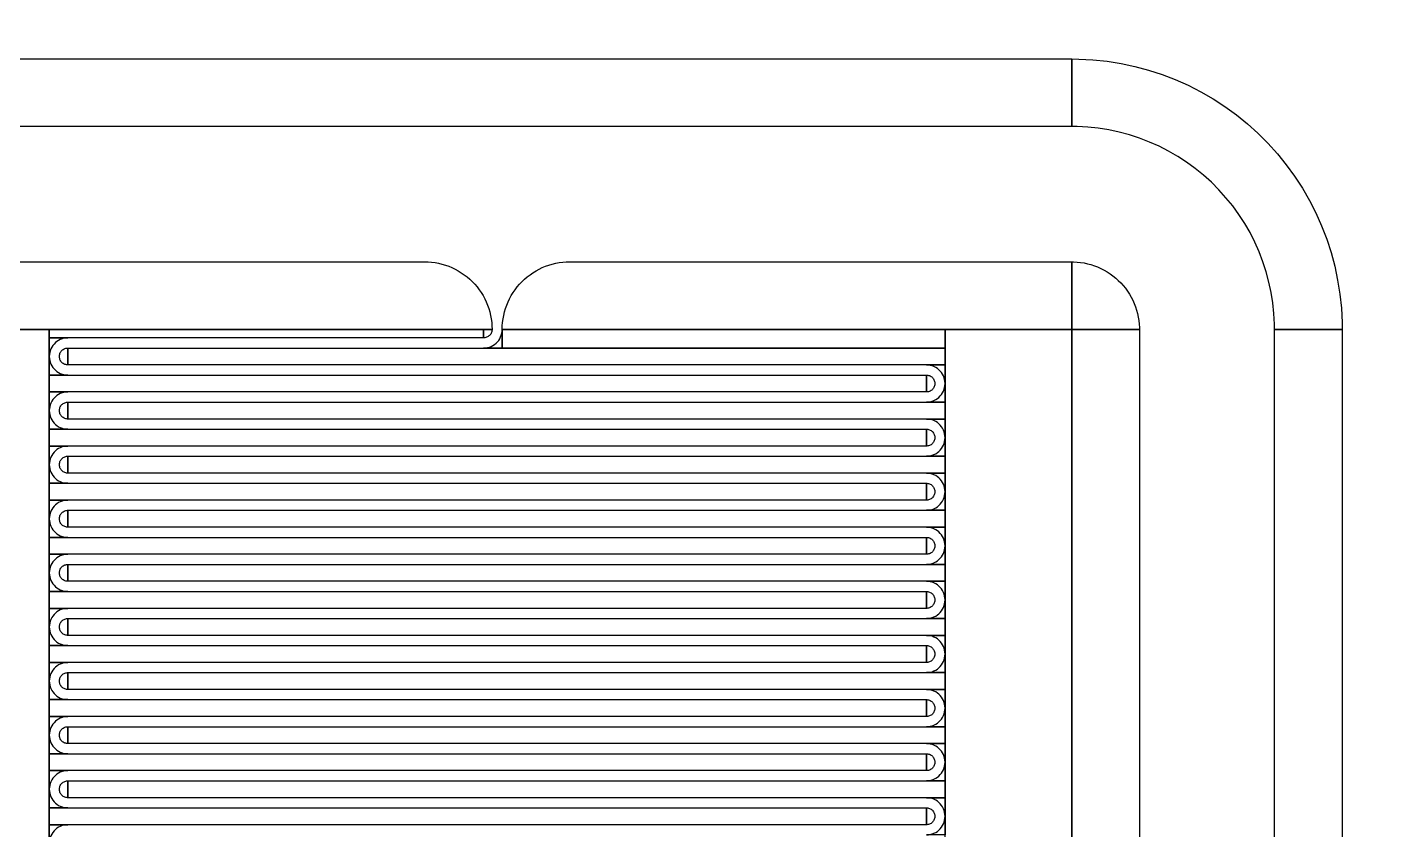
# Model space of a CAD drawing. Extents: x -50000 to 50000, y -50000 to 50000.
# Drawn here: x -19039 to -18637.1, y 39101 to 39338.4 of the extents above; entities that cross this region are included whole.
import ezdxf

# ---------------------------------------------------------------- set-up
doc = ezdxf.new("R2010")
doc.units = 0
doc.layers.add('FRAME', color=14, linetype='CONTINUOUS')
doc.layers.add('XOR', color=5, linetype='CONTINUOUS')

# ---------------------------------------------------------------- blocks, each defined once
blk = doc.blocks.new('CHIP_RESONATOR1')
at = {"layer": 'XOR'}
for points in [[(2430, 3209), (2430, 3229), (2770, 3229), (2770, 3209)], [(2830, 3149), (2829.979, 3150.571), (2829.815, 3153.708), (2829.487, 3156.832), (2828.995, 3159.934), (2828.342, 3163.007), (2827.529, 3166.041), (2826.558, 3169.028), (2825.433, 3171.961), (2824.155, 3174.831), (2822.729, 3177.63), (2821.158, 3180.35), (2819.448, 3182.984), (2817.601, 3185.526), (2815.624, 3187.967), (2813.522, 3190.301), (2811.301, 3192.522), (2808.967, 3194.624), (2806.526, 3196.601), (2803.984, 3198.448), (2801.35, 3200.158), (2798.63, 3201.729), (2795.831, 3203.155), (2792.961, 3204.433), (2790.028, 3205.558), (2787.041, 3206.529), (2784.007, 3207.342), (2780.934, 3207.995), (2777.832, 3208.487), (2774.708, 3208.815), (2771.571, 3208.979), (2770, 3209), (2770, 3229), (2772.094, 3228.973), (2776.277, 3228.753), (2780.442, 3228.316), (2784.579, 3227.66), (2788.676, 3226.79), (2792.721, 3225.706), (2796.705, 3224.411), (2800.615, 3222.91), (2804.441, 3221.207), (2808.173, 3219.305), (2811.8, 3217.211), (2815.312, 3214.93), (2818.701, 3212.468), (2821.956, 3209.832), (2825.068, 3207.03), (2828.03, 3204.068), (2830.832, 3200.956), (2833.468, 3197.701), (2835.93, 3194.312), (2838.211, 3190.8), (2840.305, 3187.173), (2842.207, 3183.441), (2843.91, 3179.615), (2845.411, 3175.705), (2846.706, 3171.721), (2847.79, 3167.676), (2848.66, 3163.579), (2849.316, 3159.442), (2849.753, 3155.277), (2849.973, 3151.094), (2850, 3149)], [(2601.5, 3149), (2601.527, 3150.047), (2601.61, 3151.091), (2601.746, 3152.129), (2601.937, 3153.158), (2602.181, 3154.176), (2602.479, 3155.18), (2602.828, 3156.167), (2603.229, 3157.135), (2603.68, 3158.08), (2604.179, 3159), (2604.727, 3159.893), (2605.32, 3160.756), (2605.957, 3161.586), (2606.637, 3162.383), (2607.358, 3163.142), (2608.117, 3163.863), (2608.914, 3164.543), (2609.744, 3165.18), (2610.607, 3165.773), (2611.5, 3166.321), (2612.42, 3166.82), (2613.365, 3167.271), (2614.333, 3167.672), (2615.32, 3168.021), (2616.324, 3168.319), (2617.342, 3168.563), (2618.371, 3168.754), (2619.409, 3168.89), (2620.453, 3168.973), (2621.5, 3169), (2770, 3169), (2770, 3149)], [(2770, 3149), (2770, 3169), (2770.524, 3168.993), (2771.569, 3168.938), (2772.611, 3168.829), (2773.645, 3168.665), (2774.669, 3168.447), (2775.68, 3168.176), (2776.676, 3167.853), (2777.654, 3167.478), (2778.61, 3167.052), (2779.543, 3166.576), (2780.45, 3166.053), (2781.328, 3165.483), (2782.175, 3164.867), (2782.989, 3164.208), (2783.767, 3163.507), (2784.507, 3162.767), (2785.208, 3161.989), (2785.867, 3161.175), (2786.483, 3160.328), (2787.053, 3159.45), (2787.576, 3158.543), (2788.052, 3157.61), (2788.478, 3156.654), (2788.853, 3155.676), (2789.176, 3154.68), (2789.447, 3153.669), (2789.665, 3152.645), (2789.829, 3151.611), (2789.938, 3150.569), (2789.993, 3149.524), (2790, 3149)], [(2430, 2837), (2430, 3149), (2467.5, 3149), (2467.5, 2837)], [(2467.5, 3146.5), (2467.5, 3149), (2596, 3149), (2596, 3146.5)], [(2596, 3146.5), (2596, 3149), (2598.5, 3149), (2598.497, 3148.869), (2598.469, 3148.609), (2598.415, 3148.353), (2598.334, 3148.104), (2598.228, 3147.865), (2598.097, 3147.638), (2597.943, 3147.427), (2597.768, 3147.232), (2597.573, 3147.057), (2597.362, 3146.903), (2597.135, 3146.772), (2596.896, 3146.666), (2596.647, 3146.585), (2596.391, 3146.531), (2596.131, 3146.503)], [(2596, 3143.5), (2596.575, 3143.53), (2597.144, 3143.62), (2597.7, 3143.769), (2598.237, 3143.975), (2598.75, 3144.237), (2599.233, 3144.55), (2599.68, 3144.913), (2600.087, 3145.32), (2600.45, 3145.767), (2600.763, 3146.25), (2601.025, 3146.763), (2601.231, 3147.3), (2601.38, 3147.856), (2601.47, 3148.425), (2601.5, 3149), (2601.5, 3143.5)], [(2601.5, 3143.5), (2601.5, 3149), (2732.5, 3149), (2732.5, 3143.5)], [(2732.5, 2837), (2732.5, 3149), (2770, 3149), (2770, 2837)], [(2770, 2857), (2770, 3149), (2790, 3149), (2790, 2857)], [(2830, 2857), (2830, 3149), (2850, 3149), (2850, 2857)], [(2467.5, 3141), (2467.5, 3146.5), (2473, 3146.5), (2472.425, 3146.47), (2471.856, 3146.38), (2471.3, 3146.231), (2470.763, 3146.025), (2470.25, 3145.763), (2469.767, 3145.45), (2469.32, 3145.087), (2468.913, 3144.68), (2468.55, 3144.233), (2468.237, 3143.75), (2467.975, 3143.237), (2467.769, 3142.7), (2467.62, 3142.144), (2467.53, 3141.575)], [(2473, 3138.5), (2472.869, 3138.503), (2472.609, 3138.531), (2472.353, 3138.585), (2472.104, 3138.666), (2471.865, 3138.772), (2471.638, 3138.903), (2471.427, 3139.057), (2471.232, 3139.232), (2471.057, 3139.427), (2470.903, 3139.638), (2470.772, 3139.865), (2470.666, 3140.104), (2470.585, 3140.353), (2470.531, 3140.609), (2470.503, 3140.869), (2470.503, 3141.131), (2470.531, 3141.391), (2470.585, 3141.647), (2470.666, 3141.896), (2470.772, 3142.135), (2470.903, 3142.362), (2471.057, 3142.573), (2471.232, 3142.768), (2471.427, 3142.943), (2471.638, 3143.097), (2471.865, 3143.228), (2472.104, 3143.334), (2472.353, 3143.415), (2472.609, 3143.469), (2472.869, 3143.497), (2473, 3143.5)], [(2473, 3138.5), (2473, 3143.5), (2732.5, 3143.5), (2732.5, 3138.5)], [(2467.5, 3135.5), (2467.5, 3141), (2467.53, 3140.425), (2467.62, 3139.856), (2467.769, 3139.3), (2467.975, 3138.763), (2468.237, 3138.25), (2468.55, 3137.767), (2468.913, 3137.32), (2469.32, 3136.913), (2469.767, 3136.55), (2470.25, 3136.237), (2470.763, 3135.975), (2471.3, 3135.769), (2471.856, 3135.62), (2472.425, 3135.53), (2473, 3135.5)], [(2467.5, 3130.5), (2467.5, 3135.5), (2727, 3135.5), (2727, 3130.5)], [(2732.5, 3133), (2732.47, 3133.575), (2732.38, 3134.144), (2732.231, 3134.7), (2732.025, 3135.237), (2731.763, 3135.75), (2731.45, 3136.233), (2731.087, 3136.68), (2730.68, 3137.087), (2730.233, 3137.45), (2729.75, 3137.763), (2729.237, 3138.025), (2728.7, 3138.231), (2728.144, 3138.38), (2727.575, 3138.47), (2727, 3138.5), (2732.5, 3138.5)], [(2727, 3130.5), (2727, 3135.5), (2727.131, 3135.497), (2727.391, 3135.469), (2727.647, 3135.415), (2727.896, 3135.334), (2728.135, 3135.228), (2728.362, 3135.097), (2728.573, 3134.943), (2728.768, 3134.768), (2728.943, 3134.573), (2729.097, 3134.362), (2729.228, 3134.135), (2729.334, 3133.896), (2729.415, 3133.647), (2729.469, 3133.391), (2729.497, 3133.131), (2729.497, 3132.869), (2729.469, 3132.609), (2729.415, 3132.353), (2729.334, 3132.104), (2729.228, 3131.865), (2729.097, 3131.638), (2728.943, 3131.427), (2728.768, 3131.232), (2728.573, 3131.057), (2728.362, 3130.903), (2728.135, 3130.772), (2727.896, 3130.666), (2727.647, 3130.585), (2727.391, 3130.531), (2727.131, 3130.503)], [(2727, 3127.5), (2727.575, 3127.53), (2728.144, 3127.62), (2728.7, 3127.769), (2729.237, 3127.975), (2729.75, 3128.237), (2730.233, 3128.55), (2730.68, 3128.913), (2731.087, 3129.32), (2731.45, 3129.767), (2731.763, 3130.25), (2732.025, 3130.763), (2732.231, 3131.3), (2732.38, 3131.856), (2732.47, 3132.425), (2732.5, 3133), (2732.5, 3127.5)], [(2467.5, 3125), (2467.5, 3130.5), (2473, 3130.5), (2472.425, 3130.47), (2471.856, 3130.38), (2471.3, 3130.231), (2470.763, 3130.025), (2470.25, 3129.763), (2469.767, 3129.45), (2469.32, 3129.087), (2468.913, 3128.68), (2468.55, 3128.233), (2468.237, 3127.75), (2467.975, 3127.237), (2467.769, 3126.7), (2467.62, 3126.144), (2467.53, 3125.575)], [(2473, 3122.5), (2472.869, 3122.503), (2472.609, 3122.531), (2472.353, 3122.585), (2472.104, 3122.666), (2471.865, 3122.772), (2471.638, 3122.903), (2471.427, 3123.057), (2471.232, 3123.232), (2471.057, 3123.427), (2470.903, 3123.638), (2470.772, 3123.865), (2470.666, 3124.104), (2470.585, 3124.353), (2470.531, 3124.609), (2470.503, 3124.869), (2470.503, 3125.131), (2470.531, 3125.391), (2470.585, 3125.647), (2470.666, 3125.896), (2470.772, 3126.135), (2470.903, 3126.362), (2471.057, 3126.573), (2471.232, 3126.768), (2471.427, 3126.943), (2471.638, 3127.097), (2471.865, 3127.228), (2472.104, 3127.334), (2472.353, 3127.415), (2472.609, 3127.469), (2472.869, 3127.497), (2473, 3127.5)], [(2473, 3122.5), (2473, 3127.5), (2732.5, 3127.5), (2732.5, 3122.5)], [(2467.5, 3119.5), (2467.5, 3125), (2467.53, 3124.425), (2467.62, 3123.856), (2467.769, 3123.3), (2467.975, 3122.763), (2468.237, 3122.25), (2468.55, 3121.767), (2468.913, 3121.32), (2469.32, 3120.913), (2469.767, 3120.55), (2470.25, 3120.237), (2470.763, 3119.975), (2471.3, 3119.769), (2471.856, 3119.62), (2472.425, 3119.53), (2473, 3119.5)], [(2467.5, 3114.5), (2467.5, 3119.5), (2727, 3119.5), (2727, 3114.5)], [(2732.5, 3117), (2732.47, 3117.575), (2732.38, 3118.144), (2732.231, 3118.7), (2732.025, 3119.237), (2731.763, 3119.75), (2731.45, 3120.233), (2731.087, 3120.68), (2730.68, 3121.087), (2730.233, 3121.45), (2729.75, 3121.763), (2729.237, 3122.025), (2728.7, 3122.231), (2728.144, 3122.38), (2727.575, 3122.47), (2727, 3122.5), (2732.5, 3122.5)], [(2727, 3114.5), (2727, 3119.5), (2727.131, 3119.497), (2727.391, 3119.469), (2727.647, 3119.415), (2727.896, 3119.334), (2728.135, 3119.228), (2728.362, 3119.097), (2728.573, 3118.943), (2728.768, 3118.768), (2728.943, 3118.573), (2729.097, 3118.362), (2729.228, 3118.135), (2729.334, 3117.896), (2729.415, 3117.647), (2729.469, 3117.391), (2729.497, 3117.131), (2729.497, 3116.869), (2729.469, 3116.609), (2729.415, 3116.353), (2729.334, 3116.104), (2729.228, 3115.865), (2729.097, 3115.638), (2728.943, 3115.427), (2728.768, 3115.232), (2728.573, 3115.057), (2728.362, 3114.903), (2728.135, 3114.772), (2727.896, 3114.666), (2727.647, 3114.585), (2727.391, 3114.531), (2727.131, 3114.503)], [(2727, 3111.5), (2727.575, 3111.53), (2728.144, 3111.62), (2728.7, 3111.769), (2729.237, 3111.975), (2729.75, 3112.237), (2730.233, 3112.55), (2730.68, 3112.913), (2731.087, 3113.32), (2731.45, 3113.767), (2731.763, 3114.25), (2732.025, 3114.763), (2732.231, 3115.3), (2732.38, 3115.856), (2732.47, 3116.425), (2732.5, 3117), (2732.5, 3111.5)], [(2467.5, 3109), (2467.5, 3114.5), (2473, 3114.5), (2472.425, 3114.47), (2471.856, 3114.38), (2471.3, 3114.231), (2470.763, 3114.025), (2470.25, 3113.763), (2469.767, 3113.45), (2469.32, 3113.087), (2468.913, 3112.68), (2468.55, 3112.233), (2468.237, 3111.75), (2467.975, 3111.237), (2467.769, 3110.7), (2467.62, 3110.144), (2467.53, 3109.575)], [(2473, 3106.5), (2472.869, 3106.503), (2472.609, 3106.531), (2472.353, 3106.585), (2472.104, 3106.666), (2471.865, 3106.772), (2471.638, 3106.903), (2471.427, 3107.057), (2471.232, 3107.232), (2471.057, 3107.427), (2470.903, 3107.638), (2470.772, 3107.865), (2470.666, 3108.104), (2470.585, 3108.353), (2470.531, 3108.609), (2470.503, 3108.869), (2470.503, 3109.131), (2470.531, 3109.391), (2470.585, 3109.647), (2470.666, 3109.896), (2470.772, 3110.135), (2470.903, 3110.362), (2471.057, 3110.573), (2471.232, 3110.768), (2471.427, 3110.943), (2471.638, 3111.097), (2471.865, 3111.228), (2472.104, 3111.334), (2472.353, 3111.415), (2472.609, 3111.469), (2472.869, 3111.497), (2473, 3111.5)], [(2473, 3106.5), (2473, 3111.5), (2732.5, 3111.5), (2732.5, 3106.5)], [(2467.5, 3103.5), (2467.5, 3109), (2467.53, 3108.425), (2467.62, 3107.856), (2467.769, 3107.3), (2467.975, 3106.763), (2468.237, 3106.25), (2468.55, 3105.767), (2468.913, 3105.32), (2469.32, 3104.913), (2469.767, 3104.55), (2470.25, 3104.237), (2470.763, 3103.975), (2471.3, 3103.769), (2471.856, 3103.62), (2472.425, 3103.53), (2473, 3103.5)], [(2467.5, 3098.5), (2467.5, 3103.5), (2727, 3103.5), (2727, 3098.5)], [(2732.5, 3101), (2732.47, 3101.575), (2732.38, 3102.144), (2732.231, 3102.7), (2732.025, 3103.237), (2731.763, 3103.75), (2731.45, 3104.233), (2731.087, 3104.68), (2730.68, 3105.087), (2730.233, 3105.45), (2729.75, 3105.763), (2729.237, 3106.025), (2728.7, 3106.231), (2728.144, 3106.38), (2727.575, 3106.47), (2727, 3106.5), (2732.5, 3106.5)], [(2727, 3098.5), (2727, 3103.5), (2727.131, 3103.497), (2727.391, 3103.469), (2727.647, 3103.415), (2727.896, 3103.334), (2728.135, 3103.228), (2728.362, 3103.097), (2728.573, 3102.943), (2728.768, 3102.768), (2728.943, 3102.573), (2729.097, 3102.362), (2729.228, 3102.135), (2729.334, 3101.896), (2729.415, 3101.647), (2729.469, 3101.391), (2729.497, 3101.131), (2729.497, 3100.869), (2729.469, 3100.609), (2729.415, 3100.353), (2729.334, 3100.104), (2729.228, 3099.865), (2729.097, 3099.638), (2728.943, 3099.427), (2728.768, 3099.232), (2728.573, 3099.057), (2728.362, 3098.903), (2728.135, 3098.772), (2727.896, 3098.666), (2727.647, 3098.585), (2727.391, 3098.531), (2727.131, 3098.503)], [(2727, 3095.5), (2727.575, 3095.53), (2728.144, 3095.62), (2728.7, 3095.769), (2729.237, 3095.975), (2729.75, 3096.237), (2730.233, 3096.55), (2730.68, 3096.913), (2731.087, 3097.32), (2731.45, 3097.767), (2731.763, 3098.25), (2732.025, 3098.763), (2732.231, 3099.3), (2732.38, 3099.856), (2732.47, 3100.425), (2732.5, 3101), (2732.5, 3095.5)], [(2467.5, 3093), (2467.5, 3098.5), (2473, 3098.5), (2472.425, 3098.47), (2471.856, 3098.38), (2471.3, 3098.231), (2470.763, 3098.025), (2470.25, 3097.763), (2469.767, 3097.45), (2469.32, 3097.087), (2468.913, 3096.68), (2468.55, 3096.233), (2468.237, 3095.75), (2467.975, 3095.237), (2467.769, 3094.7), (2467.62, 3094.144), (2467.53, 3093.575)], [(2473, 3090.5), (2472.869, 3090.503), (2472.609, 3090.531), (2472.353, 3090.585), (2472.104, 3090.666), (2471.865, 3090.772), (2471.638, 3090.903), (2471.427, 3091.057), (2471.232, 3091.232), (2471.057, 3091.427), (2470.903, 3091.638), (2470.772, 3091.865), (2470.666, 3092.104), (2470.585, 3092.353), (2470.531, 3092.609), (2470.503, 3092.869), (2470.503, 3093.131), (2470.531, 3093.391), (2470.585, 3093.647), (2470.666, 3093.896), (2470.772, 3094.135), (2470.903, 3094.362), (2471.057, 3094.573), (2471.232, 3094.768), (2471.427, 3094.943), (2471.638, 3095.097), (2471.865, 3095.228), (2472.104, 3095.334), (2472.353, 3095.415), (2472.609, 3095.469), (2472.869, 3095.497), (2473, 3095.5)], [(2473, 3090.5), (2473, 3095.5), (2732.5, 3095.5), (2732.5, 3090.5)], [(2467.5, 3087.5), (2467.5, 3093), (2467.53, 3092.425), (2467.62, 3091.856), (2467.769, 3091.3), (2467.975, 3090.763), (2468.237, 3090.25), (2468.55, 3089.767), (2468.913, 3089.32), (2469.32, 3088.913), (2469.767, 3088.55), (2470.25, 3088.237), (2470.763, 3087.975), (2471.3, 3087.769), (2471.856, 3087.62), (2472.425, 3087.53), (2473, 3087.5)], [(2467.5, 3082.5), (2467.5, 3087.5), (2727, 3087.5), (2727, 3082.5)], [(2732.5, 3085), (2732.47, 3085.575), (2732.38, 3086.144), (2732.231, 3086.7), (2732.025, 3087.237), (2731.763, 3087.75), (2731.45, 3088.233), (2731.087, 3088.68), (2730.68, 3089.087), (2730.233, 3089.45), (2729.75, 3089.763), (2729.237, 3090.025), (2728.7, 3090.231), (2728.144, 3090.38), (2727.575, 3090.47), (2727, 3090.5), (2732.5, 3090.5)], [(2727, 3082.5), (2727, 3087.5), (2727.131, 3087.497), (2727.391, 3087.469), (2727.647, 3087.415), (2727.896, 3087.334), (2728.135, 3087.228), (2728.362, 3087.097), (2728.573, 3086.943), (2728.768, 3086.768), (2728.943, 3086.573), (2729.097, 3086.362), (2729.228, 3086.135), (2729.334, 3085.896), (2729.415, 3085.647), (2729.469, 3085.391), (2729.497, 3085.131), (2729.497, 3084.869), (2729.469, 3084.609), (2729.415, 3084.353), (2729.334, 3084.104), (2729.228, 3083.865), (2729.097, 3083.638), (2728.943, 3083.427), (2728.768, 3083.232), (2728.573, 3083.057), (2728.362, 3082.903), (2728.135, 3082.772), (2727.896, 3082.666), (2727.647, 3082.585), (2727.391, 3082.531), (2727.131, 3082.503)], [(2727, 3079.5), (2727.575, 3079.53), (2728.144, 3079.62), (2728.7, 3079.769), (2729.237, 3079.975), (2729.75, 3080.237), (2730.233, 3080.55), (2730.68, 3080.913), (2731.087, 3081.32), (2731.45, 3081.767), (2731.763, 3082.25), (2732.025, 3082.763), (2732.231, 3083.3), (2732.38, 3083.856), (2732.47, 3084.425), (2732.5, 3085), (2732.5, 3079.5)], [(2467.5, 3077), (2467.5, 3082.5), (2473, 3082.5), (2472.425, 3082.47), (2471.856, 3082.38), (2471.3, 3082.231), (2470.763, 3082.025), (2470.25, 3081.763), (2469.767, 3081.45), (2469.32, 3081.087), (2468.913, 3080.68), (2468.55, 3080.233), (2468.237, 3079.75), (2467.975, 3079.237), (2467.769, 3078.7), (2467.62, 3078.144), (2467.53, 3077.575)], [(2473, 3074.5), (2472.869, 3074.503), (2472.609, 3074.531), (2472.353, 3074.585), (2472.104, 3074.666), (2471.865, 3074.772), (2471.638, 3074.903), (2471.427, 3075.057), (2471.232, 3075.232), (2471.057, 3075.427), (2470.903, 3075.638), (2470.772, 3075.865), (2470.666, 3076.104), (2470.585, 3076.353), (2470.531, 3076.609), (2470.503, 3076.869), (2470.503, 3077.131), (2470.531, 3077.391), (2470.585, 3077.647), (2470.666, 3077.896), (2470.772, 3078.135), (2470.903, 3078.362), (2471.057, 3078.573), (2471.232, 3078.768), (2471.427, 3078.943), (2471.638, 3079.097), (2471.865, 3079.228), (2472.104, 3079.334), (2472.353, 3079.415), (2472.609, 3079.469), (2472.869, 3079.497), (2473, 3079.5)], [(2473, 3074.5), (2473, 3079.5), (2732.5, 3079.5), (2732.5, 3074.5)], [(2467.5, 3071.5), (2467.5, 3077), (2467.53, 3076.425), (2467.62, 3075.856), (2467.769, 3075.3), (2467.975, 3074.763), (2468.237, 3074.25), (2468.55, 3073.767), (2468.913, 3073.32), (2469.32, 3072.913), (2469.767, 3072.55), (2470.25, 3072.237), (2470.763, 3071.975), (2471.3, 3071.769), (2471.856, 3071.62), (2472.425, 3071.53), (2473, 3071.5)], [(2467.5, 3066.5), (2467.5, 3071.5), (2727, 3071.5), (2727, 3066.5)], [(2732.5, 3069), (2732.47, 3069.575), (2732.38, 3070.144), (2732.231, 3070.7), (2732.025, 3071.237), (2731.763, 3071.75), (2731.45, 3072.233), (2731.087, 3072.68), (2730.68, 3073.087), (2730.233, 3073.45), (2729.75, 3073.763), (2729.237, 3074.025), (2728.7, 3074.231), (2728.144, 3074.38), (2727.575, 3074.47), (2727, 3074.5), (2732.5, 3074.5)], [(2727, 3066.5), (2727, 3071.5), (2727.131, 3071.497), (2727.391, 3071.469), (2727.647, 3071.415), (2727.896, 3071.334), (2728.135, 3071.228), (2728.362, 3071.097), (2728.573, 3070.943), (2728.768, 3070.768), (2728.943, 3070.573), (2729.097, 3070.362), (2729.228, 3070.135), (2729.334, 3069.896), (2729.415, 3069.647), (2729.469, 3069.391), (2729.497, 3069.131), (2729.497, 3068.869), (2729.469, 3068.609), (2729.415, 3068.353), (2729.334, 3068.104), (2729.228, 3067.865), (2729.097, 3067.638), (2728.943, 3067.427), (2728.768, 3067.232), (2728.573, 3067.057), (2728.362, 3066.903), (2728.135, 3066.772), (2727.896, 3066.666), (2727.647, 3066.585), (2727.391, 3066.531), (2727.131, 3066.503)], [(2727, 3063.5), (2727.575, 3063.53), (2728.144, 3063.62), (2728.7, 3063.769), (2729.237, 3063.975), (2729.75, 3064.237), (2730.233, 3064.55), (2730.68, 3064.913), (2731.087, 3065.32), (2731.45, 3065.767), (2731.763, 3066.25), (2732.025, 3066.763), (2732.231, 3067.3), (2732.38, 3067.856), (2732.47, 3068.425), (2732.5, 3069), (2732.5, 3063.5)], [(2467.5, 3061), (2467.5, 3066.5), (2473, 3066.5), (2472.425, 3066.47), (2471.856, 3066.38), (2471.3, 3066.231), (2470.763, 3066.025), (2470.25, 3065.763), (2469.767, 3065.45), (2469.32, 3065.087), (2468.913, 3064.68), (2468.55, 3064.233), (2468.237, 3063.75), (2467.975, 3063.237), (2467.769, 3062.7), (2467.62, 3062.144), (2467.53, 3061.575)], [(2473, 3058.5), (2472.869, 3058.503), (2472.609, 3058.531), (2472.353, 3058.585), (2472.104, 3058.666), (2471.865, 3058.772), (2471.638, 3058.903), (2471.427, 3059.057), (2471.232, 3059.232), (2471.057, 3059.427), (2470.903, 3059.638), (2470.772, 3059.865), (2470.666, 3060.104), (2470.585, 3060.353), (2470.531, 3060.609), (2470.503, 3060.869), (2470.503, 3061.131), (2470.531, 3061.391), (2470.585, 3061.647), (2470.666, 3061.896), (2470.772, 3062.135), (2470.903, 3062.362), (2471.057, 3062.573), (2471.232, 3062.768), (2471.427, 3062.943), (2471.638, 3063.097), (2471.865, 3063.228), (2472.104, 3063.334), (2472.353, 3063.415), (2472.609, 3063.469), (2472.869, 3063.497), (2473, 3063.5)], [(2473, 3058.5), (2473, 3063.5), (2732.5, 3063.5), (2732.5, 3058.5)], [(2467.5, 3055.5), (2467.5, 3061), (2467.53, 3060.425), (2467.62, 3059.856), (2467.769, 3059.3), (2467.975, 3058.763), (2468.237, 3058.25), (2468.55, 3057.767), (2468.913, 3057.32), (2469.32, 3056.913), (2469.767, 3056.55), (2470.25, 3056.237), (2470.763, 3055.975), (2471.3, 3055.769), (2471.856, 3055.62), (2472.425, 3055.53), (2473, 3055.5)], [(2467.5, 3050.5), (2467.5, 3055.5), (2727, 3055.5), (2727, 3050.5)], [(2732.5, 3053), (2732.47, 3053.575), (2732.38, 3054.144), (2732.231, 3054.7), (2732.025, 3055.237), (2731.763, 3055.75), (2731.45, 3056.233), (2731.087, 3056.68), (2730.68, 3057.087), (2730.233, 3057.45), (2729.75, 3057.763), (2729.237, 3058.025), (2728.7, 3058.231), (2728.144, 3058.38), (2727.575, 3058.47), (2727, 3058.5), (2732.5, 3058.5)], [(2727, 3050.5), (2727, 3055.5), (2727.131, 3055.497), (2727.391, 3055.469), (2727.647, 3055.415), (2727.896, 3055.334), (2728.135, 3055.228), (2728.362, 3055.097), (2728.573, 3054.943), (2728.768, 3054.768), (2728.943, 3054.573), (2729.097, 3054.362), (2729.228, 3054.135), (2729.334, 3053.896), (2729.415, 3053.647), (2729.469, 3053.391), (2729.497, 3053.131), (2729.497, 3052.869), (2729.469, 3052.609), (2729.415, 3052.353), (2729.334, 3052.104), (2729.228, 3051.865), (2729.097, 3051.638), (2728.943, 3051.427), (2728.768, 3051.232), (2728.573, 3051.057), (2728.362, 3050.903), (2728.135, 3050.772), (2727.896, 3050.666), (2727.647, 3050.585), (2727.391, 3050.531), (2727.131, 3050.503)], [(2727, 3047.5), (2727.575, 3047.53), (2728.144, 3047.62), (2728.7, 3047.769), (2729.237, 3047.975), (2729.75, 3048.237), (2730.233, 3048.55), (2730.68, 3048.913), (2731.087, 3049.32), (2731.45, 3049.767), (2731.763, 3050.25), (2732.025, 3050.763), (2732.231, 3051.3), (2732.38, 3051.856), (2732.47, 3052.425), (2732.5, 3053), (2732.5, 3047.5)], [(2467.5, 3045), (2467.5, 3050.5), (2473, 3050.5), (2472.425, 3050.47), (2471.856, 3050.38), (2471.3, 3050.231), (2470.763, 3050.025), (2470.25, 3049.763), (2469.767, 3049.45), (2469.32, 3049.087), (2468.913, 3048.68), (2468.55, 3048.233), (2468.237, 3047.75), (2467.975, 3047.237), (2467.769, 3046.7), (2467.62, 3046.144), (2467.53, 3045.575)], [(2473, 3042.5), (2472.869, 3042.503), (2472.609, 3042.531), (2472.353, 3042.585), (2472.104, 3042.666), (2471.865, 3042.772), (2471.638, 3042.903), (2471.427, 3043.057), (2471.232, 3043.232), (2471.057, 3043.427), (2470.903, 3043.638), (2470.772, 3043.865), (2470.666, 3044.104), (2470.585, 3044.353), (2470.531, 3044.609), (2470.503, 3044.869), (2470.503, 3045.131), (2470.531, 3045.391), (2470.585, 3045.647), (2470.666, 3045.896), (2470.772, 3046.135), (2470.903, 3046.362), (2471.057, 3046.573), (2471.232, 3046.768), (2471.427, 3046.943), (2471.638, 3047.097), (2471.865, 3047.228), (2472.104, 3047.334), (2472.353, 3047.415), (2472.609, 3047.469), (2472.869, 3047.497), (2473, 3047.5)], [(2473, 3042.5), (2473, 3047.5), (2732.5, 3047.5), (2732.5, 3042.5)], [(2467.5, 3039.5), (2467.5, 3045), (2467.53, 3044.425), (2467.62, 3043.856), (2467.769, 3043.3), (2467.975, 3042.763), (2468.237, 3042.25), (2468.55, 3041.767), (2468.913, 3041.32), (2469.32, 3040.913), (2469.767, 3040.55), (2470.25, 3040.237), (2470.763, 3039.975), (2471.3, 3039.769), (2471.856, 3039.62), (2472.425, 3039.53), (2473, 3039.5)], [(2467.5, 3034.5), (2467.5, 3039.5), (2727, 3039.5), (2727, 3034.5)], [(2732.5, 3037), (2732.47, 3037.575), (2732.38, 3038.144), (2732.231, 3038.7), (2732.025, 3039.237), (2731.763, 3039.75), (2731.45, 3040.233), (2731.087, 3040.68), (2730.68, 3041.087), (2730.233, 3041.45), (2729.75, 3041.763), (2729.237, 3042.025), (2728.7, 3042.231), (2728.144, 3042.38), (2727.575, 3042.47), (2727, 3042.5), (2732.5, 3042.5)], [(2727, 3034.5), (2727, 3039.5), (2727.131, 3039.497), (2727.391, 3039.469), (2727.647, 3039.415), (2727.896, 3039.334), (2728.135, 3039.228), (2728.362, 3039.097), (2728.573, 3038.943), (2728.768, 3038.768), (2728.943, 3038.573), (2729.097, 3038.362), (2729.228, 3038.135), (2729.334, 3037.896), (2729.415, 3037.647), (2729.469, 3037.391), (2729.497, 3037.131), (2729.497, 3036.869), (2729.469, 3036.609), (2729.415, 3036.353), (2729.334, 3036.104), (2729.228, 3035.865), (2729.097, 3035.638), (2728.943, 3035.427), (2728.768, 3035.232), (2728.573, 3035.057), (2728.362, 3034.903), (2728.135, 3034.772), (2727.896, 3034.666), (2727.647, 3034.585), (2727.391, 3034.531), (2727.131, 3034.503)], [(2727, 3031.5), (2727.575, 3031.53), (2728.144, 3031.62), (2728.7, 3031.769), (2729.237, 3031.975), (2729.75, 3032.237), (2730.233, 3032.55), (2730.68, 3032.913), (2731.087, 3033.32), (2731.45, 3033.767), (2731.763, 3034.25), (2732.025, 3034.763), (2732.231, 3035.3), (2732.38, 3035.856), (2732.47, 3036.425), (2732.5, 3037), (2732.5, 3031.5)], [(2467.5, 3029), (2467.5, 3034.5), (2473, 3034.5), (2472.425, 3034.47), (2471.856, 3034.38), (2471.3, 3034.231), (2470.763, 3034.025), (2470.25, 3033.763), (2469.767, 3033.45), (2469.32, 3033.087), (2468.913, 3032.68), (2468.55, 3032.233), (2468.237, 3031.75), (2467.975, 3031.237), (2467.769, 3030.7), (2467.62, 3030.144), (2467.53, 3029.575)], [(2473, 3026.5), (2472.869, 3026.503), (2472.609, 3026.531), (2472.353, 3026.585), (2472.104, 3026.666), (2471.865, 3026.772), (2471.638, 3026.903), (2471.427, 3027.057), (2471.232, 3027.232), (2471.057, 3027.427), (2470.903, 3027.638), (2470.772, 3027.865), (2470.666, 3028.104), (2470.585, 3028.353), (2470.531, 3028.609), (2470.503, 3028.869), (2470.503, 3029.131), (2470.531, 3029.391), (2470.585, 3029.647), (2470.666, 3029.896), (2470.772, 3030.135), (2470.903, 3030.362), (2471.057, 3030.573), (2471.232, 3030.768), (2471.427, 3030.943), (2471.638, 3031.097), (2471.865, 3031.228), (2472.104, 3031.334), (2472.353, 3031.415), (2472.609, 3031.469), (2472.869, 3031.497), (2473, 3031.5)], [(2473, 3026.5), (2473, 3031.5), (2732.5, 3031.5), (2732.5, 3026.5)], [(2467.5, 3023.5), (2467.5, 3029), (2467.53, 3028.425), (2467.62, 3027.856), (2467.769, 3027.3), (2467.975, 3026.763), (2468.237, 3026.25), (2468.55, 3025.767), (2468.913, 3025.32), (2469.32, 3024.913), (2469.767, 3024.55), (2470.25, 3024.237), (2470.763, 3023.975), (2471.3, 3023.769), (2471.856, 3023.62), (2472.425, 3023.53), (2473, 3023.5)], [(2467.5, 3018.5), (2467.5, 3023.5), (2727, 3023.5), (2727, 3018.5)], [(2732.5, 3021), (2732.47, 3021.575), (2732.38, 3022.144), (2732.231, 3022.7), (2732.025, 3023.237), (2731.763, 3023.75), (2731.45, 3024.233), (2731.087, 3024.68), (2730.68, 3025.087), (2730.233, 3025.45), (2729.75, 3025.763), (2729.237, 3026.025), (2728.7, 3026.231), (2728.144, 3026.38), (2727.575, 3026.47), (2727, 3026.5), (2732.5, 3026.5)], [(2727, 3018.5), (2727, 3023.5), (2727.131, 3023.497), (2727.391, 3023.469), (2727.647, 3023.415), (2727.896, 3023.334), (2728.135, 3023.228), (2728.362, 3023.097), (2728.573, 3022.943), (2728.768, 3022.768), (2728.943, 3022.573), (2729.097, 3022.362), (2729.228, 3022.135), (2729.334, 3021.896), (2729.415, 3021.647), (2729.469, 3021.391), (2729.497, 3021.131), (2729.497, 3020.869), (2729.469, 3020.609), (2729.415, 3020.353), (2729.334, 3020.104), (2729.228, 3019.865), (2729.097, 3019.638), (2728.943, 3019.427), (2728.768, 3019.232), (2728.573, 3019.057), (2728.362, 3018.903), (2728.135, 3018.772), (2727.896, 3018.666), (2727.647, 3018.585), (2727.391, 3018.531), (2727.131, 3018.503)], [(2727, 3015.5), (2727.575, 3015.53), (2728.144, 3015.62), (2728.7, 3015.769), (2729.237, 3015.975), (2729.75, 3016.237), (2730.233, 3016.55), (2730.68, 3016.913), (2731.087, 3017.32), (2731.45, 3017.767), (2731.763, 3018.25), (2732.025, 3018.763), (2732.231, 3019.3), (2732.38, 3019.856), (2732.47, 3020.425), (2732.5, 3021), (2732.5, 3015.5)], [(2467.5, 3013), (2467.5, 3018.5), (2473, 3018.5), (2472.425, 3018.47), (2471.856, 3018.38), (2471.3, 3018.231), (2470.763, 3018.025), (2470.25, 3017.763), (2469.767, 3017.45), (2469.32, 3017.087), (2468.913, 3016.68), (2468.55, 3016.233), (2468.237, 3015.75), (2467.975, 3015.237), (2467.769, 3014.7), (2467.62, 3014.144), (2467.53, 3013.575)], [(2473, 3010.5), (2472.869, 3010.503), (2472.609, 3010.531), (2472.353, 3010.585), (2472.104, 3010.666), (2471.865, 3010.772), (2471.638, 3010.903), (2471.427, 3011.057), (2471.232, 3011.232), (2471.057, 3011.427), (2470.903, 3011.638), (2470.772, 3011.865), (2470.666, 3012.104), (2470.585, 3012.353), (2470.531, 3012.609), (2470.503, 3012.869), (2470.503, 3013.131), (2470.531, 3013.391), (2470.585, 3013.647), (2470.666, 3013.896), (2470.772, 3014.135), (2470.903, 3014.362), (2471.057, 3014.573), (2471.232, 3014.768), (2471.427, 3014.943), (2471.638, 3015.097), (2471.865, 3015.228), (2472.104, 3015.334), (2472.353, 3015.415), (2472.609, 3015.469), (2472.869, 3015.497), (2473, 3015.5)], [(2473, 3010.5), (2473, 3015.5), (2732.5, 3015.5), (2732.5, 3010.5)], [(2467.5, 3007.5), (2467.5, 3013), (2467.53, 3012.425), (2467.62, 3011.856), (2467.769, 3011.3), (2467.975, 3010.763), (2468.237, 3010.25), (2468.55, 3009.767), (2468.913, 3009.32), (2469.32, 3008.913), (2469.767, 3008.55), (2470.25, 3008.237), (2470.763, 3007.975), (2471.3, 3007.769), (2471.856, 3007.62), (2472.425, 3007.53), (2473, 3007.5)], [(2467.5, 3002.5), (2467.5, 3007.5), (2727, 3007.5), (2727, 3002.5)], [(2732.5, 3005), (2732.47, 3005.575), (2732.38, 3006.144), (2732.231, 3006.7), (2732.025, 3007.237), (2731.763, 3007.75), (2731.45, 3008.233), (2731.087, 3008.68), (2730.68, 3009.087), (2730.233, 3009.45), (2729.75, 3009.763), (2729.237, 3010.025), (2728.7, 3010.231), (2728.144, 3010.38), (2727.575, 3010.47), (2727, 3010.5), (2732.5, 3010.5)], [(2727, 3002.5), (2727, 3007.5), (2727.131, 3007.497), (2727.391, 3007.469), (2727.647, 3007.415), (2727.896, 3007.334), (2728.135, 3007.228), (2728.362, 3007.097), (2728.573, 3006.943), (2728.768, 3006.768), (2728.943, 3006.573), (2729.097, 3006.362), (2729.228, 3006.135), (2729.334, 3005.896), (2729.415, 3005.647), (2729.469, 3005.391), (2729.497, 3005.131), (2729.497, 3004.869), (2729.469, 3004.609), (2729.415, 3004.353), (2729.334, 3004.104), (2729.228, 3003.865), (2729.097, 3003.638), (2728.943, 3003.427), (2728.768, 3003.232), (2728.573, 3003.057), (2728.362, 3002.903), (2728.135, 3002.772), (2727.896, 3002.666), (2727.647, 3002.585), (2727.391, 3002.531), (2727.131, 3002.503)], [(2727, 2999.5), (2727.575, 2999.53), (2728.144, 2999.62), (2728.7, 2999.769), (2729.237, 2999.975), (2729.75, 3000.237), (2730.233, 3000.55), (2730.68, 3000.913), (2731.087, 3001.32), (2731.45, 3001.767), (2731.763, 3002.25), (2732.025, 3002.763), (2732.231, 3003.3), (2732.38, 3003.856), (2732.47, 3004.425), (2732.5, 3005), (2732.5, 2999.5)], [(2467.5, 2997), (2467.5, 3002.5), (2473, 3002.5), (2472.425, 3002.47), (2471.856, 3002.38), (2471.3, 3002.231), (2470.763, 3002.025), (2470.25, 3001.763), (2469.767, 3001.45), (2469.32, 3001.087), (2468.913, 3000.68), (2468.55, 3000.233), (2468.237, 2999.75), (2467.975, 2999.237), (2467.769, 2998.7), (2467.62, 2998.144), (2467.53, 2997.575)]]:
    blk.add_lwpolyline(points, close=True, dxfattribs=at)
blk.add_lwpolyline([(2430, 3169), (2578.5, 3169), (2579.547, 3168.973), (2580.591, 3168.89), (2581.629, 3168.754), (2582.658, 3168.563), (2583.676, 3168.319), (2584.68, 3168.021), (2585.667, 3167.672), (2586.635, 3167.271), (2587.58, 3166.82), (2588.5, 3166.321), (2589.393, 3165.773), (2590.256, 3165.18), (2591.086, 3164.543), (2591.883, 3163.863), (2592.642, 3163.142), (2593.363, 3162.383), (2594.043, 3161.586), (2594.68, 3160.756), (2595.273, 3159.893), (2595.821, 3159), (2596.32, 3158.08), (2596.771, 3157.135), (2597.172, 3156.167), (2597.521, 3155.18), (2597.819, 3154.176), (2598.063, 3153.158), (2598.254, 3152.129), (2598.39, 3151.091), (2598.473, 3150.047), (2598.5, 3149), (2430, 3149)], dxfattribs=at)

msp = doc.modelspace()

# ---------------------------------------------------------------- linework, layer by layer
at = {"layer": 'FRAME'}
for radius in [50000, 49000]:
    msp.add_circle((0, 0), radius, dxfattribs=at)

# ---------------------------------------------------------------- block references
msp.add_blockref('CHIP_RESONATOR1', (-21500, 36100))

doc.saveas('drawing.dxf')
